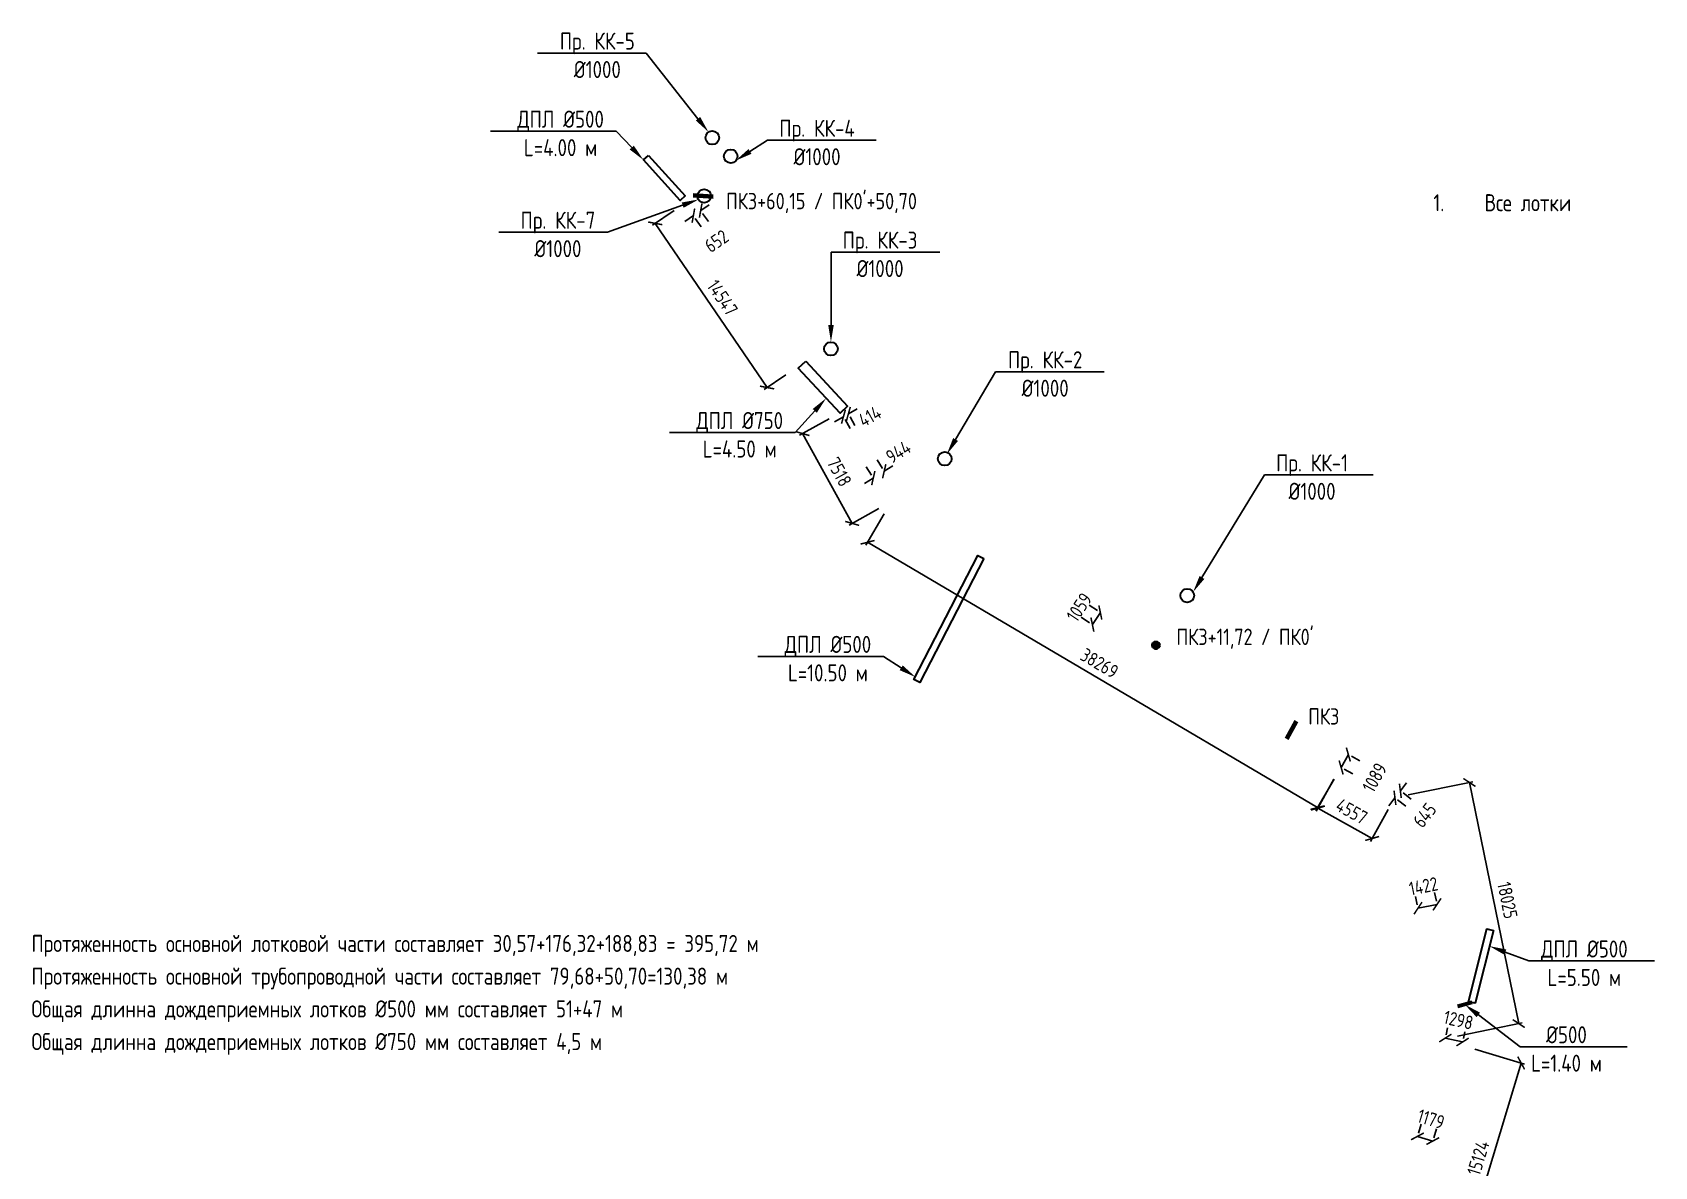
# Model space of a CAD drawing. Header units: millimetres. Extents: x 23834235 to 25435680, y -11289 to 22860162.
# Drawn here: x 24185251 to 24304079, y 22633160 to 22716237 of the extents above; entities that cross this region are included whole.
import ezdxf
from ezdxf import colors
from ezdxf.entities.mleader import LeaderData, LeaderLine
from ezdxf.math import Vec2, Vec3

# ---------------------------------------------------------------- set-up
doc = ezdxf.new("R2010")
doc.units = ezdxf.units.MM
doc.layers.add('Выноски', color=7, linetype='Continuous')
doc.layers.add('ШРИФТЫ', color=7, linetype='Continuous')
for name, color, linetype, lineweight in [('Колодца К2', 30, 'Continuous', 30), ('Лотки К2', 30, 'Continuous', 30), ('Пикеты', 1, 'Continuous', 60), ('Труба К2', 7, 'Continuous', 60)]:
    doc.layers.add(name, color=color, linetype=linetype, lineweight=lineweight)
doc.styles.add('GOST 2.304', font='GOST_type.ttf')
doc.styles.get("Standard").update_dxf_attribs({"font": 'arial.ttf'})
doc.dimstyles.new('STANDARD$0', dxfattribs={"dimscale": 100, "dimtxt": 2.5, "dimasz": 1, "dimexe": 0.5, "dimexo": 2, "dimgap": 1, "dimtad": 1, "dimdec": 0, "dimzin": 0, "dimdsep": 46, "dimtxsty": 'Standard', "dimblk1": 'OBLIQUE', "dimblk2": 'OBLIQUE', "dimsah": 1, "dimcen": 2, "dimadec": 0, "dimazin": 0, "dimtfac": 1, "dimtdec": 4, "dimtofl": 0, "dimtmove": 2, "dimatfit": 3, "dimldrblk": 'OBLIQUE', "dimfxl": 1, "dimtolj": 1, "dimtzin": 0, "dimarcsym": 0})

# ---------------------------------------------------------------- blocks, each defined once
blk = doc.blocks.new('_ArchTick')
at = {"color": 0, "linetype": 'ByBlock', "const_width": 0.15}
blk.add_lwpolyline([(-0.5, -0.5), (0.5, 0.5)], dxfattribs=at)
blk = doc.blocks.new('*D30')
at = {"color": 0, "lineweight": -2, "transparency": 16777216}
for p, q in [((24234204, 22703191), (24234820, 22703618)), ((24233669, 22702819), (24233053, 22702391)), ((24234233, 22702007), (24233811, 22702614)), ((24234768, 22702378), (24234347, 22702985))]:
    blk.add_line(p, q, dxfattribs=at)
at = {"color": 0, "lineweight": -2, "transparency": 16777216, "xscale": 750.0000000000001, "yscale": 750.0000000000001, "zscale": 750.0000000000001}
for p, rotation in [((24233669, 22702819), 34.7716012170438), ((24234204, 22703191), 214.7716012170438)]:
    blk.add_blockref('_ArchTick', p, dxfattribs=dict(at, rotation=rotation))
at = {"color": 0, "transparency": 16777216, "insert": (24235363, 22700950), "char_height": 1000, "attachment_point": 5, "rotation": 34.7716, "style": 'GOST 2.304'}
blk.add_mtext('\\A1;652', dxfattribs=at)
blk = doc.blocks.new('_Oblique')
at = {"color": 0, "linetype": 'ByBlock', "lineweight": -2}
blk.add_line((-0.5, -0.5), (0.5, 0.5), dxfattribs=at)
blk = doc.blocks.new('*D31')
at = {"color": 0, "lineweight": -2, "transparency": 16777216}
for p, q in [((24244661, 22688090), (24244008, 22687722)), ((24245022, 22688293), (24245675, 22688660)), ((24245504, 22687435), (24245144, 22688075)), ((24245143, 22687232), (24244784, 22687872))]:
    blk.add_line(p, q, dxfattribs=at)
at = {"color": 0, "lineweight": -2, "transparency": 16777216, "xscale": 750.0000000000001, "yscale": 750.0000000000001, "zscale": 750.0000000000001}
for p, rotation in [((24244661, 22688090), 29.36241064637022), ((24245022, 22688293), 209.3624106463703)]:
    blk.add_blockref('_ArchTick', p, dxfattribs=dict(at, rotation=rotation))
at = {"color": 0, "transparency": 16777216, "insert": (24246594, 22688120), "char_height": 1000, "attachment_point": 5, "rotation": 29.36241, "style": 'GOST 2.304'}
blk.add_mtext('\\A1;414', dxfattribs=at)
blk = doc.blocks.new('*D32')
at = {"color": 0, "lineweight": -2, "transparency": 16777216}
for p, q in [((24246323, 22684425), (24246714, 22683801)), ((24247123, 22684926), (24247514, 22684302)), ((24247647, 22684090), (24248282, 22684488)), ((24246847, 22683589), (24246211, 22683191))]:
    blk.add_line(p, q, dxfattribs=at)
at = {"color": 0, "lineweight": -2, "transparency": 16777216, "xscale": 750.0000000000001, "yscale": 750.0000000000001, "zscale": 750.0000000000001}
for p, rotation in [((24247647, 22684090), 212.0621273089403), ((24246847, 22683589), 32.06212730894032)]:
    blk.add_blockref('_ArchTick', p, dxfattribs=dict(at, rotation=rotation))
at = {"color": 0, "transparency": 16777216, "insert": (24248683, 22685510), "char_height": 1000, "attachment_point": 5, "rotation": 32.06213, "style": 'GOST 2.304'}
blk.add_mtext('\\A1;944', dxfattribs=at)
blk = doc.blocks.new('*D33')
at = {"color": 0, "lineweight": -2, "transparency": 16777216}
for p, q in [((24262653, 22674292), (24263271, 22673884)), ((24262897, 22672863), (24263480, 22673746)), ((24262070, 22673408), (24262688, 22673000))]:
    blk.add_line(p, q, dxfattribs=at)
at = {"color": 0, "lineweight": -2, "transparency": 16777216, "xscale": 750.0000000000001, "yscale": 750.0000000000001, "zscale": 750.0000000000001}
for p, rotation in [((24263480, 22673746), 56.58632838867814), ((24262897, 22672863), 236.5863283886781)]:
    blk.add_blockref('_ArchTick', p, dxfattribs=dict(at, rotation=rotation))
at = {"color": 0, "transparency": 16777216, "insert": (24261935, 22674131), "char_height": 1000, "attachment_point": 5, "rotation": 56.58633, "style": 'GOST 2.304'}
blk.add_mtext('\\A1;1059', dxfattribs=at)
blk = doc.blocks.new('*D34')
at = {"color": 0, "lineweight": -2, "transparency": 16777216}
for p, q in [((24281120, 22662389), (24281648, 22663341)), ((24282495, 22662872), (24281867, 22663220)), ((24281968, 22661919), (24281339, 22662268))]:
    blk.add_line(p, q, dxfattribs=at)
at = {"color": 0, "lineweight": -2, "transparency": 16777216, "xscale": 750.0000000000001, "yscale": 750.0000000000001, "zscale": 750.0000000000001}
for p, rotation in [((24281120, 22662389), 241.0262652154485), ((24281648, 22663341), 61.02626521544851)]:
    blk.add_blockref('_ArchTick', p, dxfattribs=dict(at, rotation=rotation))
at = {"color": 0, "transparency": 16777216, "insert": (24283573, 22661653), "char_height": 1000, "attachment_point": 5, "rotation": 61.02627, "style": 'GOST 2.304'}
blk.add_mtext('\\A1;1089', dxfattribs=at)
blk = doc.blocks.new('*D35')
at = {"color": 0, "lineweight": -2, "transparency": 16777216}
for p, q in [((24285457, 22660686), (24285917, 22661278)), ((24285062, 22660176), (24284602, 22659583)), ((24285848, 22659566), (24285259, 22660023)), ((24286244, 22660076), (24285655, 22660532))]:
    blk.add_line(p, q, dxfattribs=at)
at = {"color": 0, "lineweight": -2, "transparency": 16777216, "xscale": 750.0000000000001, "yscale": 750.0000000000001, "zscale": 750.0000000000001}
for p, rotation in [((24285062, 22660176), 52.19922218006083), ((24285457, 22660686), 232.1992221800609)]:
    blk.add_blockref('_ArchTick', p, dxfattribs=dict(at, rotation=rotation))
at = {"color": 0, "transparency": 16777216, "insert": (24287237, 22658897), "char_height": 1000, "attachment_point": 5, "rotation": 52.19922, "style": 'GOST 2.304'}
blk.add_mtext('\\A1;645', dxfattribs=at)
blk = doc.blocks.new('*D36')
at = {"color": 0, "lineweight": -2, "transparency": 16777216}
for p, q in [((24286576, 22652948), (24286700, 22652331)), ((24286750, 22652086), (24288144, 22652367)), ((24287970, 22653230), (24288094, 22652612))]:
    blk.add_line(p, q, dxfattribs=at)
at = {"color": 0, "lineweight": -2, "transparency": 16777216, "xscale": 750.0000000000001, "yscale": 750.0000000000001, "zscale": 750.0000000000001}
for p, rotation in [((24286750, 22652086), 191.4067758692635), ((24288144, 22652367), 11.40677586926352)]:
    blk.add_blockref('_ArchTick', p, dxfattribs=dict(at, rotation=rotation))
at = {"color": 0, "transparency": 16777216, "insert": (24287150, 22653698), "char_height": 1000, "attachment_point": 5, "rotation": 11.40678, "style": 'GOST 2.304'}
blk.add_mtext('\\A1;1422', dxfattribs=at)
blk = doc.blocks.new('*D37')
at = {"color": 0, "lineweight": -2, "transparency": 16777216}
for p, q in [((24288919, 22643318), (24288806, 22642815)), ((24290185, 22643032), (24290072, 22642529)), ((24288750, 22642571), (24290016, 22642285))]:
    blk.add_line(p, q, dxfattribs=at)
at = {"color": 0, "lineweight": -2, "transparency": 16777216, "xscale": 750.0000000000001, "yscale": 750.0000000000001, "zscale": 750.0000000000001}
for p, rotation in [((24288750, 22642571), 167.2700864180438), ((24290016, 22642285), 347.2700864180438)]:
    blk.add_blockref('_ArchTick', p, dxfattribs=dict(at, rotation=rotation))
at = {"color": 0, "transparency": 16777216, "insert": (24289714, 22643892), "char_height": 1000, "attachment_point": 5, "rotation": 347.27009, "style": 'GOST 2.304'}
blk.add_mtext('\\A1;1298', dxfattribs=at)
blk = doc.blocks.new('*D38')
at = {"color": 0, "lineweight": -2, "transparency": 16777216}
for p, q in [((24286977, 22636265), (24286778, 22635610)), ((24288105, 22635923), (24287907, 22635268)), ((24286706, 22635370), (24287834, 22635028))]:
    blk.add_line(p, q, dxfattribs=at)
at = {"color": 0, "lineweight": -2, "transparency": 16777216, "xscale": 750.0000000000001, "yscale": 750.0000000000001, "zscale": 750.0000000000001}
for p, rotation in [((24286706, 22635370), 163.1334696628448), ((24287834, 22635028), 343.1334696628448)]:
    blk.add_blockref('_ArchTick', p, dxfattribs=dict(at, rotation=rotation))
at = {"color": 0, "transparency": 16777216, "insert": (24287705, 22636636), "char_height": 1000, "attachment_point": 5, "rotation": 343.13347, "style": 'GOST 2.304'}
blk.add_mtext('\\A1;1179', dxfattribs=at)
blk = doc.blocks.new('*D63')
at = {"color": 0, "lineweight": -2, "transparency": 16777216}
for p, q in [((24232259, 22703192), (24230670, 22702110)), ((24230877, 22702251), (24239065, 22690227)), ((24240447, 22691168), (24238858, 22690086))]:
    blk.add_line(p, q, dxfattribs=at)
at = {"color": 0, "lineweight": -2, "transparency": 16777216, "xscale": 750, "yscale": 750, "zscale": 750}
for p, rotation in [((24230877, 22702251), 124.2553872978519), ((24239065, 22690227), 304.2553872978519)]:
    blk.add_blockref('_ArchTick', p, dxfattribs=dict(at, rotation=rotation))
at = {"color": 0, "transparency": 16777216, "insert": (24235798, 22696802), "char_height": 1000, "attachment_point": 5, "rotation": 304.25539, "style": 'GOST 2.304'}
blk.add_mtext('\\A1;14547', dxfattribs=at)
blk = doc.blocks.new('*D64')
at = {"color": 0, "lineweight": -2, "transparency": 16777216}
for p, q in [((24243623, 22687938), (24241443, 22686733)), ((24241662, 22686854), (24245300, 22680274)), ((24247261, 22681358), (24245081, 22680153))]:
    blk.add_line(p, q, dxfattribs=at)
at = {"color": 0, "lineweight": -2, "transparency": 16777216, "xscale": 750, "yscale": 750, "zscale": 750}
for p, rotation in [((24241662, 22686854), 118.935802064391), ((24245300, 22680274), 298.935802064391)]:
    blk.add_blockref('_ArchTick', p, dxfattribs=dict(at, rotation=rotation))
at = {"color": 0, "transparency": 16777216, "insert": (24244356, 22684048), "char_height": 1000, "attachment_point": 5, "rotation": 298.9358, "style": 'GOST 2.304'}
blk.add_mtext('\\A1;7518', dxfattribs=at)
blk = doc.blocks.new('*D65')
at = {"color": 0, "lineweight": -2, "transparency": 16777216}
for p, q in [((24247650, 22680969), (24246297, 22678673)), ((24246424, 22678889), (24279388, 22659451)), ((24280615, 22661532), (24279261, 22659236))]:
    blk.add_line(p, q, dxfattribs=at)
at = {"color": 0, "lineweight": -2, "transparency": 16777216, "xscale": 750, "yscale": 750, "zscale": 750}
for p, rotation in [((24246424, 22678889), 149.4747441770796), ((24279388, 22659451), 329.4747441770796)]:
    blk.add_blockref('_ArchTick', p, dxfattribs=dict(at, rotation=rotation))
at = {"color": 0, "transparency": 16777216, "insert": (24263414, 22670032), "char_height": 1000, "attachment_point": 5, "rotation": 329.47474, "style": 'GOST 2.304'}
blk.add_mtext('\\A1;38269', dxfattribs=at)
blk = doc.blocks.new('*D66')
at = {"color": 0, "lineweight": -2, "transparency": 16777216}
for p, q in [((24280595, 22661529), (24279293, 22659199)), ((24279415, 22659417), (24283394, 22657194)), ((24284574, 22659305), (24283272, 22656976))]:
    blk.add_line(p, q, dxfattribs=at)
at = {"color": 0, "lineweight": -2, "transparency": 16777216, "xscale": 750, "yscale": 750, "zscale": 750}
for p, rotation in [((24279415, 22659417), 150.8044327422705), ((24283394, 22657194), 330.8044327422705)]:
    blk.add_blockref('_ArchTick', p, dxfattribs=dict(at, rotation=rotation))
at = {"color": 0, "transparency": 16777216, "insert": (24281892, 22659179), "char_height": 1000, "attachment_point": 5, "rotation": 330.80443, "style": 'GOST 2.304'}
blk.add_mtext('\\A1;4557', dxfattribs=at)
blk = doc.blocks.new('*D67')
at = {"color": 0, "lineweight": -2, "transparency": 16777216}
for p, q in [((24286038, 22660379), (24290763, 22661346)), ((24290518, 22661295), (24294129, 22643636)), ((24289649, 22642720), (24294374, 22643686))]:
    blk.add_line(p, q, dxfattribs=at)
at = {"color": 0, "lineweight": -2, "transparency": 16777216, "xscale": 750, "yscale": 750, "zscale": 750}
for p, rotation in [((24290518, 22661295), 101.5586170166532), ((24294129, 22643636), 281.5586170166532)]:
    blk.add_blockref('_ArchTick', p, dxfattribs=dict(at, rotation=rotation))
at = {"color": 0, "transparency": 16777216, "insert": (24293304, 22652666), "char_height": 1000, "attachment_point": 5, "rotation": 281.55862, "style": 'GOST 2.304'}
blk.add_mtext('\\A1;18025', dxfattribs=at)
blk = doc.blocks.new('*D68')
at = {"color": 0, "lineweight": -2, "transparency": 16777216}
for p, q in [((24290922, 22641768), (24294547, 22640672)), ((24294308, 22640744), (24289933, 22626267)), ((24286547, 22627290), (24290172, 22626194))]:
    blk.add_line(p, q, dxfattribs=at)
at = {"color": 0, "lineweight": -2, "transparency": 16777216, "xscale": 750, "yscale": 750, "zscale": 750}
for p, rotation in [((24294308, 22640744), 73.1854643779823), ((24289933, 22626267), 253.1854643779823)]:
    blk.add_blockref('_ArchTick', p, dxfattribs=dict(at, rotation=rotation))
at = {"color": 0, "transparency": 16777216, "insert": (24291163, 22633795), "char_height": 1000, "attachment_point": 5, "rotation": 73.18546, "style": 'GOST 2.304'}
blk.add_mtext('\\A1;15124', dxfattribs=at)

msp = doc.modelspace()

# ---------------------------------------------------------------- hatches: boundary and pattern name
at = {"layer": 'Пикеты'}
h = msp.add_hatch(dxfattribs=at)
h.set_pattern_fill('ANGLE', color=256)
h.set_pattern_definition([(0, (-7047.888, -3791.1246), (0, 6.985), [5.08, -1.905]), (90, (-7047.888, -3791.1246), (-6.985, 4e-16), [5.08, -1.905])])
h.paths.add_polyline_path([(24267349.213, 22671353.231, 1), (24267754.036, 22671353.231, 1)])

# ---------------------------------------------------------------- linework, layer by layer
at = {"layer": 'Колодца К2'}
for centre in [(24235054.937, 22708520.881), (24236401.937, 22707169.881), (24234464.937, 22704252.881), (24243745.937, 22693059.881, 107132), (24252083.937, 22685010.881), (24269848.936, 22674985.883)]:
    msp.add_circle(centre, 500, dxfattribs=at)
at = {"layer": 'Лотки К2', "elevation": 106658}
msp.add_lwpolyline([(24230386.329, 22707229.314), (24233067.074, 22704260.542), (24232695.978, 22703925.449), (24230015.232, 22706894.221)], close=True, dxfattribs=at)
at = {"layer": 'Лотки К2'}
for points in [[(24241904.633, 22692153.156), (24244963.6, 22688852.743), (24244413.531, 22688342.915), (24241354.564, 22691643.328)], [(24254955.032, 22677705.565), (24250264.18, 22668607.729), (24249819.231, 22668835.807), (24254510.082, 22677933.643)], [(24292273.93, 22650453.233), (24290939.475, 22645117.577), (24290454.415, 22645238.891), (24291788.871, 22650574.548)]]:
    msp.add_lwpolyline(points, close=True, dxfattribs=at)
at = {"layer": 'Пикеты', "color": 240, "lineweight": 70, "true_color": 0xed1f24}
for p, q in [((24235110.737, 22704186.226), (24233662.521, 22704285.864)), ((24277818.139, 22665774.166), (24277122.568, 22664500.024))]:
    msp.add_line(p, q, dxfattribs=at)
at = {"layer": 'Пикеты'}
msp.add_circle((24267551.625, 22671353.231), 202.412, dxfattribs=at)
at = {"layer": 'Труба К2'}
msp.add_line((24290696.945, 22645178.234), (24289655.427, 22644875.573), dxfattribs=at)

# ---------------------------------------------------------------- texts
at = {"layer": 'Пикеты', "style": 'GOST 2.304'}
for s, p in [("ПК3+60,15 / ПК0'+50,70 ", (24236061.617, 22703280.004, -228747)), ("ПК3+11,72 / ПК0'", (24269061.714, 22671362.774, -228747)), ('ПК3', (24278710.045, 22665533.732, -228747))]:
    msp.add_text(s, height=1200, dxfattribs=at).set_placement(p)
at = {"layer": 'ШРИФТЫ', "lineweight": 30, "ltscale": 100, "char_height": 1250, "attachment_point": 1, "line_spacing_factor": 1.15, "style": 'GOST 2.304'}
for s, insert in [('\\pi-3750,l5000,t5000;1.^IВсе лотки', (24286623.764, 22704389.381)), ('Протяженность основной лотковой части составляет 30,57+176,32+188,83 = 395,72 м\\PПротяженность основной трубопроводной части составляет 79,68+50,70=130,38 м\\PОбщая длинна дождеприемных лотков %%C500 мм составляет 51+47 м \\PОбщая длинна дождеприемных лотков %%C750 мм составляет 4,5 м ', (24185182.001, 22650127.253))]:
    msp.add_mtext_dynamic_manual_height_columns(s, width=70431.32087, gutter_width=1250, heights=[24133.913], dxfattribs=dict(at, insert=insert))

# ---------------------------------------------------------------- dimensions: what is measured, and where the dimension line sits
for p1, p2, distance, override, picture, middle in [((24233085.279, 22703754.897), (24241273.626, 22691731.13), -2672.042, {"dimscale": 500, "dimtxt": 2, "dimasz": 1.5, "dimrnd": 0, "dimtxsty": 'GOST 2.304', "dimblk1": 'ArchTick', "dimblk2": 'ArchTick', "dimatfit": 2}, '*D63', (24235797.743, 22696802.051)), ((24233662.296, 22702828.206), (24234197.633, 22703199.882), -11.105, {"dimscale": 500, "dimtxt": 2, "dimasz": 1.5, "dimtxsty": 'GOST 2.304', "dimblk1": 'ArchTick', "dimblk2": 'ArchTick'}, '*D30', (24235363.287, 22700949.581)), ((24244498.638, 22688421.796), (24248136.145, 22681842.185), -3241.214, {"dimscale": 500, "dimtxt": 2, "dimasz": 1.5, "dimtxsty": 'GOST 2.304', "dimblk1": 'ArchTick', "dimblk2": 'ArchTick', "dimatfit": 2}, '*D64', (24244356.279, 22684047.799)), ((24248158.289, 22681830.649), (24281123.099, 22662393.314), -3415.409, {"dimscale": 500, "dimtxt": 2, "dimasz": 1.5, "dimtxsty": 'GOST 2.304', "dimblk1": 'ArchTick', "dimblk2": 'ArchTick', "dimatfit": 2}, '*D65', (24263414.409, 22670032.259)), ((24262904.551, 22672857.445), (24263487.57, 22673741.18), 9.552, {"dimscale": 500, "dimtxt": 2, "dimasz": 1.5, "dimtxsty": 'GOST 2.304', "dimblk1": 'ArchTick', "dimblk2": 'ArchTick'}, '*D33', (24261935.416, 22674130.987)), ((24281092.937, 22662403.881), (24281620.318, 22663356.33), -31.505, {"dimscale": 500, "dimtxt": 2, "dimasz": 1.5, "dimtxsty": 'GOST 2.304', "dimblk1": 'ArchTick', "dimblk2": 'ArchTick'}, '*D34', (24283573.17, 22661652.784)), ((24281083.014, 22662401.519), (24285061.456, 22660178.447), -3419.06, {"dimscale": 500, "dimtxt": 2, "dimasz": 1.5, "dimtxsty": 'GOST 2.304', "dimblk1": 'ArchTick', "dimblk2": 'ArchTick', "dimatfit": 2}, '*D66', (24281892.411, 22659178.553)), ((24285057.937, 22660178.881), (24285453.4, 22660688.694), -4.86, {"dimscale": 500, "dimtxt": 2, "dimasz": 1.5, "dimtxsty": 'GOST 2.304', "dimblk1": 'ArchTick', "dimblk2": 'ArchTick'}, '*D35', (24287236.57, 22658897.2)), ((24285057.937, 22660178.881), (24288669.556, 22642519.699), 5572.704, {"dimscale": 500, "dimtxt": 2, "dimasz": 1.5, "dimtxsty": 'GOST 2.304', "dimblk1": 'ArchTick', "dimblk2": 'ArchTick', "dimatfit": 2}, '*D67', (24293303.858, 22652666.408)), ((24286773.38, 22651968.188), (24288167.675, 22652249.498), 120.184, {"dimscale": 500, "dimtxt": 2, "dimasz": 1.5, "dimtxsty": 'GOST 2.304', "dimblk1": 'ArchTick', "dimblk2": 'ArchTick'}, '*D36', (24287149.957, 22653697.725)), ((24288698.938, 22642342.881), (24289964.937, 22642056.881), 233.621, {"dimscale": 500, "dimtxt": 2, "dimasz": 1.5, "dimtxsty": 'GOST 2.304', "dimblk1": 'ArchTick', "dimblk2": 'ArchTick'}, '*D37', (24289714.187, 22643891.934)), ((24289964.937, 22642056.881), (24285589.848, 22627579.161), 4537.033, {"dimscale": 500, "dimtxt": 2, "dimasz": 1.5, "dimtxsty": 'GOST 2.304', "dimblk1": 'ArchTick', "dimblk2": 'ArchTick', "dimatfit": 2}, '*D68', (24291162.519, 22633795.054)), ((24286686.712, 22635307.949), (24287815.043, 22634965.855), 65.257, {"dimscale": 500, "dimtxt": 2, "dimasz": 1.5, "dimtxsty": 'GOST 2.304', "dimblk1": 'ArchTick', "dimblk2": 'ArchTick'}, '*D38', (24287705.233, 22636635.511))]:
    dim = msp.add_aligned_dim(p1=p1, p2=p2, distance=distance, dimstyle='STANDARD$0', override=override)
    dim.commit()
    dim.dimension.update_dxf_attribs({"geometry": picture, "text_midpoint": middle})
for base, p1, p2, angle, picture, middle in [((24245021.787, 22688292.512), (24244653.129, 22688104.02), (24245013.702, 22688306.881), 29.36241065, '*D31', (24246594.331, 22688119.687)), ((24247646.814, 22684089.735), (24246853.618, 22683577.775), (24247653.616, 22684078.876), 32.06212731, '*D32', (24248683.062, 22685510.438))]:
    dim = msp.add_linear_dim(base=base, p1=p1, p2=p2, angle=angle, dimstyle='STANDARD$0', override={"dimscale": 500, "dimtxt": 2, "dimasz": 1.5, "dimtxsty": 'GOST 2.304', "dimblk1": 'ArchTick', "dimblk2": 'ArchTick'})
    dim.commit()
    dim.dimension.update_dxf_attribs({"geometry": picture, "text_midpoint": middle, "dimtype": 161})

# ---------------------------------------------------------------- leaders
at = {"layer": 'Выноски', "color": 0, "lineweight": -2}
ml = msp.add_multileader_mtext('Standard', dxfattribs=at)
ml.set_content('{\\C0;Пр. КК-5\\P%%C1000}', color=5, style='GOST 2.304')
ml.set_leader_properties(lineweight=-3)
ml.build(insert=Vec2(0, 0))
ml.multileader.update_dxf_attribs({"text_left_attachment_type": 6, "text_right_attachment_type": 6, "dogleg_length": 1, "arrow_head_size": 1250, "scale": 500})
ctx = ml.context
ctx.base_point, ctx.scale, ctx.char_height, ctx.arrow_head_size, ctx.landing_gap_size, ctx.plane_origin = Vec3(24223153.553, 22714728.287, 105124), 500, 1250, 1250, 900, Vec3(24222587.503, 22681262.138, 105124)
ctx.left_attachment, ctx.right_attachment, ctx.text_align_type = 6, 6, 1
notes = []
notes.append((ctx, [(1, (1, 1, 0), (24230207.975, 22714728.287, 105124), (-1, 0), 99.848, [(1, [(24234778.836, 22708937.736, 105124)], 0, [])])]))
ctx.mtext.insert, ctx.mtext.alignment, ctx.mtext.flow_direction = Vec3(24226630.84, 22716228.287, 105124), 2, 5
ml = msp.add_multileader_mtext('Standard', dxfattribs=at)
ml.set_content('{\\C0;ДПЛ %%C500\\PL=4.00 м}', color=5, style='GOST 2.304')
ml.set_leader_properties(lineweight=-3)
ml.build(insert=Vec2(0, 0))
ml.multileader.update_dxf_attribs({"text_left_attachment_type": 6, "text_right_attachment_type": 6, "dogleg_length": 1, "arrow_head_size": 1250, "scale": 500})
ctx = ml.context
ctx.base_point, ctx.scale, ctx.char_height, ctx.arrow_head_size, ctx.landing_gap_size, ctx.plane_origin = Vec3(24219971.842, 22709006.499), 500, 1250, 1250, 900, Vec3(24218919.57, 22682383.405)
ctx.left_attachment, ctx.right_attachment, ctx.text_align_type = 6, 6, 1
notes.append((ctx, [(1, (1, 1, 0), (24228010.003, 22709006.499), (-1, 0), 99.848, [(1, [(24230015.232, 22706894.221)], 0, [])])]))
ctx.mtext.insert, ctx.mtext.alignment, ctx.mtext.flow_direction = Vec3(24223940.998, 22710506.499), 2, 5
ml = msp.add_multileader_mtext('Standard', dxfattribs=at)
ml.set_content('{\\C0;Пр. КК-4\\P%%C1000}', color=5, style='GOST 2.304')
ml.set_leader_properties(lineweight=-3)
ml.build(insert=Vec2(0, 0))
ml.multileader.update_dxf_attribs({"text_left_attachment_type": 6, "text_right_attachment_type": 6, "dogleg_length": 1, "arrow_head_size": 1250, "scale": 500})
ctx = ml.context
ctx.base_point, ctx.scale, ctx.char_height, ctx.arrow_head_size, ctx.landing_gap_size, ctx.plane_origin = Vec3(24239204.923, 22708341.494, 105124), 500, 1250, 1250, 900, Vec3(24235894.436, 22682807.721, 105124)
ctx.left_attachment, ctx.right_attachment, ctx.text_align_type = 6, 6, 1
notes.append((ctx, [(0, (1, 1, 0), (24239105.075, 22708341.494, 105124), (1, 0), 99.848, [(1, [(24236761.042, 22706846.318, 105124)], 0, [])])]))
ctx.mtext.insert, ctx.mtext.alignment, ctx.mtext.flow_direction = Vec3(24242727.332, 22709841.494, 105124), 2, 5
ml = msp.add_multileader_mtext('Standard', dxfattribs=at)
ml.set_content('{\\C0;Пр. КК-7\\P%%C1000}', color=5, style='GOST 2.304')
ml.set_leader_properties(lineweight=-3)
ml.build(insert=Vec2(0, 0))
ml.multileader.update_dxf_attribs({"text_left_attachment_type": 6, "text_right_attachment_type": 6, "dogleg_length": 1, "arrow_head_size": 1250, "scale": 500})
ctx = ml.context
ctx.base_point, ctx.scale, ctx.char_height, ctx.arrow_head_size, ctx.landing_gap_size, ctx.plane_origin = Vec3(24220222.165, 22701606.521), 500, 1250, 1250, 900, Vec3(24221826.288, 22677189.415)
ctx.left_attachment, ctx.right_attachment, ctx.text_align_type = 6, 6, 1
notes.append((ctx, [(1, (1, 1, 0), (24227367.724, 22701606.521), (-1, 0), 99.848, [(1, [(24234059.98, 22704006.156)], 0, [])])]))
ctx.mtext.insert, ctx.mtext.alignment, ctx.mtext.flow_direction = Vec3(24223745.021, 22703106.521), 2, 5
ml = msp.add_multileader_mtext('Standard', dxfattribs=at)
ml.set_content('{\\C0;Пр. КК-3\\P%%C1000}', color=5, style='GOST 2.304')
ml.set_leader_properties(lineweight=-3)
ml.build(insert=Vec2(0, 0))
ml.multileader.update_dxf_attribs({"text_left_attachment_type": 6, "text_right_attachment_type": 6, "dogleg_length": 1, "arrow_head_size": 1250, "scale": 500})
ctx = ml.context
ctx.base_point, ctx.scale, ctx.char_height, ctx.arrow_head_size, ctx.landing_gap_size, ctx.plane_origin = Vec3(24243867.38, 22700148.97, 107132), 500, 1250, 1250, 900, Vec3(24231107.288, 22665996.415, 107132)
ctx.left_attachment, ctx.right_attachment, ctx.text_align_type = 6, 6, 1
notes.append((ctx, [(0, (1, 1, 0), (24243767.532, 22700148.97, 107132), (1, 0), 99.848, [(1, [(24243745.937, 22693559.881, 107132)], 0, [])])]))
ctx.mtext.insert, ctx.mtext.alignment, ctx.mtext.flow_direction = Vec3(24247344.667, 22701648.97, 107132), 2, 5
ml = msp.add_multileader_mtext('Standard', dxfattribs=at)
ml.set_content('{\\C0;Пр. КК-2\\P%%C1000}', color=5, style='GOST 2.304')
ml.set_leader_properties(lineweight=-3)
ml.build(insert=Vec2(0, 0))
ml.multileader.update_dxf_attribs({"text_left_attachment_type": 6, "text_right_attachment_type": 6, "dogleg_length": 1, "arrow_head_size": 1250, "scale": 500})
ctx = ml.context
ctx.base_point, ctx.scale, ctx.char_height, ctx.arrow_head_size, ctx.landing_gap_size, ctx.plane_origin = Vec3(24255911.878, 22691383.311), 500, 1250, 1250, 900, Vec3(24239445.288, 22657947.415)
ctx.left_attachment, ctx.right_attachment, ctx.text_align_type = 6, 6, 1
notes.append((ctx, [(0, (1, 1, 0), (24255812.031, 22691383.311), (1, 0), 99.848, [(1, [(24252238.296, 22685343.099)], 0, [])])]))
ctx.mtext.insert, ctx.mtext.alignment, ctx.mtext.flow_direction = Vec3(24259437.414, 22692883.311), 2, 5
ml = msp.add_multileader_mtext('Standard', dxfattribs=at)
ml.set_content('{\\C0;ДПЛ %%C750\\PL=4.50 м}', color=5, style='GOST 2.304')
ml.set_leader_properties(lineweight=-3)
ml.build(insert=Vec2(0, 0))
ml.multileader.update_dxf_attribs({"text_left_attachment_type": 6, "text_right_attachment_type": 6, "dogleg_length": 1, "arrow_head_size": 1250, "scale": 500})
ctx = ml.context
ctx.base_point, ctx.scale, ctx.char_height, ctx.arrow_head_size, ctx.landing_gap_size, ctx.plane_origin = Vec3(24233090.865, 22686931.391), 500, 1250, 1250, 900, Vec3(24231853.666, 22663207.01)
ctx.left_attachment, ctx.right_attachment, ctx.text_align_type = 6, 6, 1
notes.append((ctx, [(1, (1, 1, 0), (24241129.026, 22686931.391), (-1, 0), 99.848, [(1, [(24243394.539, 22689442.337)], 0, [])])]))
ctx.mtext.insert, ctx.mtext.alignment, ctx.mtext.flow_direction = Vec3(24237060.022, 22688431.391), 2, 5
ml = msp.add_multileader_mtext('Standard', dxfattribs=at)
ml.set_content('{\\C0;Пр. КК-1\\P%%C1000}', color=5, style='GOST 2.304')
ml.set_leader_properties(lineweight=-3)
ml.build(insert=Vec2(0, 0))
ml.multileader.update_dxf_attribs({"text_left_attachment_type": 6, "text_right_attachment_type": 6, "dogleg_length": 1, "arrow_head_size": 1250, "scale": 500})
ctx = ml.context
ctx.base_point, ctx.scale, ctx.char_height, ctx.arrow_head_size, ctx.landing_gap_size, ctx.plane_origin = Vec3(24275600.824, 22683833.366), 500, 1250, 1250, 900, Vec3(24257210.286, 22647922.417)
ctx.left_attachment, ctx.right_attachment, ctx.text_align_type = 6, 6, 1
notes.append((ctx, [(0, (1, 1, 0), (24275500.977, 22683833.366), (1, 0), 99.848, [(1, [(24270275.928, 22675246.032)], 0, [])])]))
ctx.mtext.insert, ctx.mtext.alignment, ctx.mtext.flow_direction = Vec3(24278988.762, 22685333.366), 2, 5
ml = msp.add_multileader_mtext('Standard', dxfattribs=at)
ml.set_content('{\\C0;ДПЛ %%C500\\PL=10.50 м}', color=5, style='GOST 2.304')
ml.set_leader_properties(lineweight=-3)
ml.build(insert=Vec2(0, 0))
ml.multileader.update_dxf_attribs({"text_left_attachment_type": 6, "text_right_attachment_type": 6, "dogleg_length": 1, "arrow_head_size": 1250, "scale": 500})
ctx = ml.context
ctx.base_point, ctx.scale, ctx.char_height, ctx.arrow_head_size, ctx.landing_gap_size, ctx.plane_origin = Vec3(24239552.579, 22670535.151, -108340), 500, 1250, 1250, 900, Vec3(24238315.379, 22646810.771, -108340)
ctx.left_attachment, ctx.right_attachment, ctx.text_align_type = 6, 6, 1
notes.append((ctx, [(1, (1, 1, 0), (24247590.74, 22670535.151, -108340), (-1, 0), 99.848, [(1, [(24249942.824, 22669015.327, -108340)], 0, [])])]))
ctx.mtext.insert, ctx.mtext.alignment, ctx.mtext.flow_direction = Vec3(24243521.735, 22672035.151, -108340), 2, 5
ml = msp.add_multileader_mtext('Standard', dxfattribs=at)
ml.set_content('{\\C0;ДПЛ %%C500\\PL=5.50 м}', color=5, style='GOST 2.304')
ml.set_leader_properties(lineweight=-3)
ml.build(insert=Vec2(0, 0))
ml.multileader.update_dxf_attribs({"text_left_attachment_type": 6, "text_right_attachment_type": 6, "dogleg_length": 1, "arrow_head_size": 1250, "scale": 500})
ctx = ml.context
ctx.base_point, ctx.scale, ctx.char_height, ctx.arrow_head_size, ctx.landing_gap_size, ctx.plane_origin = Vec3(24294967.206, 22648223.063), 500, 1250, 1250, 900, Vec3(24293730.007, 22624498.683)
ctx.left_attachment, ctx.right_attachment, ctx.text_align_type = 6, 6, 1
notes.append((ctx, [(0, (1, 1, 0), (24294867.358, 22648223.063), (1, 0), 99.848, [(1, [(24291976.246, 22649309.875)], 0, [])])]))
ctx.mtext.insert, ctx.mtext.alignment, ctx.mtext.flow_direction = Vec3(24298936.363, 22649723.063), 2, 5
ml = msp.add_multileader_mtext('Standard', dxfattribs=at)
ml.set_content('{\\C0;%%C500\\PL=1.40 м}', color=5, style='GOST 2.304')
ml.set_leader_properties(lineweight=-3)
ml.build(insert=Vec2(0, 0))
ml.multileader.update_dxf_attribs({"text_left_attachment_type": 6, "text_right_attachment_type": 6, "dogleg_length": 1, "arrow_head_size": 1250, "scale": 500})
ctx = ml.context
ctx.base_point, ctx.scale, ctx.char_height, ctx.arrow_head_size, ctx.landing_gap_size, ctx.plane_origin = Vec3(24294328, 22641940.51), 500, 1250, 1250, 900, Vec3(24291929.947, 22620215.711)
ctx.left_attachment, ctx.right_attachment, ctx.text_align_type = 6, 6, 1
notes.append((ctx, [(0, (1, 1, 0), (24294228.153, 22641940.51), (1, 0), 99.848, [(1, [(24290176.186, 22645026.903)], 0, [])])]))
ctx.mtext.insert, ctx.mtext.alignment, ctx.mtext.flow_direction = Vec3(24297626.589, 22643440.51), 2, 5
for ctx, leaders in notes:
    for number, flags, end, landing, length, lines in leaders:
        leader = LeaderData()
        leader.index, (leader.has_last_leader_line, leader.has_dogleg_vector, leader.attachment_direction) = number, flags
        leader.last_leader_point, leader.dogleg_vector, leader.dogleg_length = Vec3(end), Vec3(landing), length
        for number, points, colour, breaks in lines:
            line = LeaderLine()
            line.index, line.vertices, line.color, line.breaks = number, Vec3.list(points), colors.encode_raw_color(colour), breaks
            leader.lines.append(line)
        ctx.leaders.append(leader)

doc.saveas('drawing.dxf')
